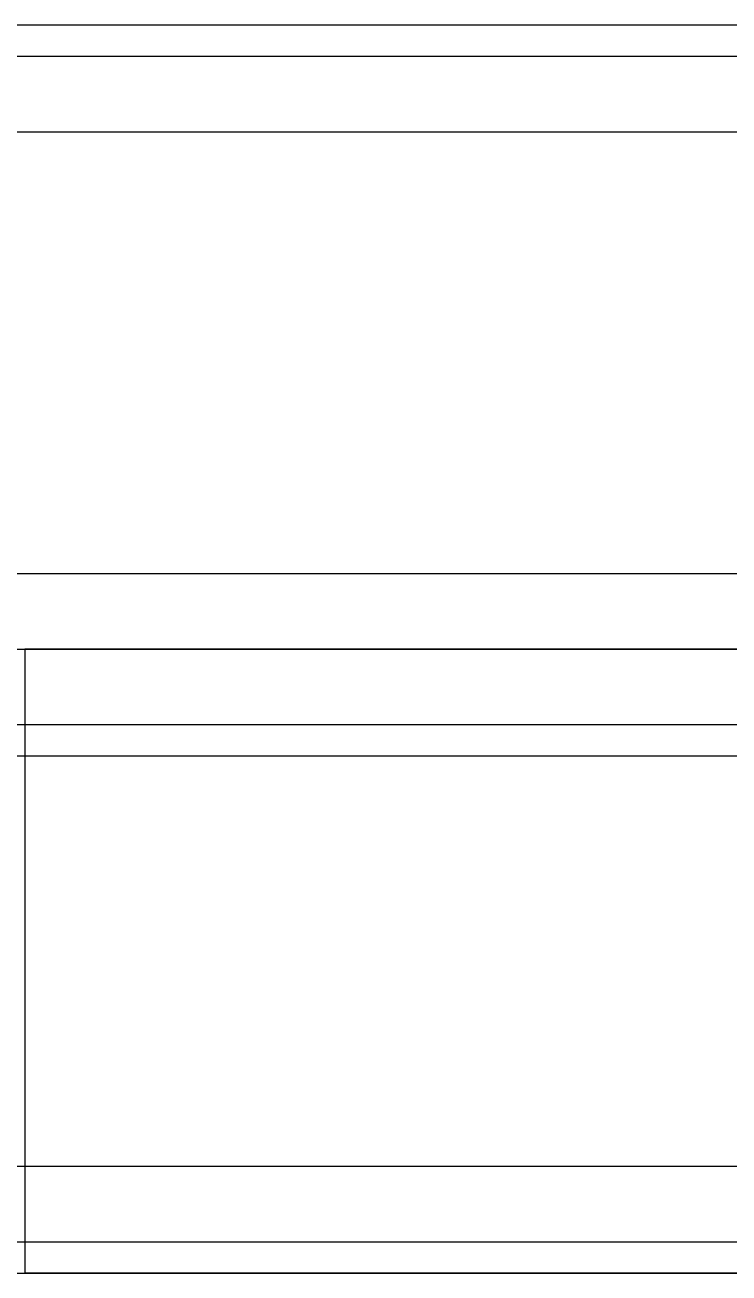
# Model space of a CAD drawing. Header units: millimetres. Extents: x -2000 to 0, y -2 to 2.
# Drawn here: x -877.65 to -874.971, y -2.375 to 2.375 of the extents above; entities that cross this region are included whole.
import ezdxf

# ---------------------------------------------------------------- set-up
doc = ezdxf.new("R2010")
doc.units = ezdxf.units.MM
doc.header["$MEASUREMENT"] = 0
doc.layers.add('2 Meter Open Rail', color=7, linetype='Continuous')

msp = doc.modelspace()

# ---------------------------------------------------------------- linework, layer by layer
at = {"layer": '2 Meter Open Rail', "lineweight": 30}
for p, q in [((-2000, 2.375, 19.9355), (0, 2.375, 19.9355)), ((-1000, 2.375, 70.122), (0, 2.375, 70.122)), ((-1000, 2.375, 69.9355), (0, 2.375, 69.9355)), ((-2000, 2.375, 20.122), (0, 2.375, 20.122)), ((-2000, 2.256, 20.4094), (0, 2.256, 20.4094)), ((-1000, 2.256, 70.4094), (0, 2.256, 70.4094)), ((-2000, 1.9686, 19.5291), (0, 1.9686, 19.5291)), ((-1000, 1.9686, 69.5291), (0, 1.9686, 69.5291)), ((-2000, 0.2874, 22.378), (0, 0.2874, 22.378)), ((-1000, 0.2874, 72.378), (0, 0.2874, 72.378)), ((-2000, 0, 19.5291), (0, 0, 19.5291)), ((-1000, 0, 69.5291), (0, 0, 69.5291)), ((-877.2544, 0, 64.4972), (-877.2892, 0, 64.4393)), ((-877.218, 0, 64.5544), (-877.2544, 0, 64.4972)), ((-877.1801, 0, 64.6108), (-877.218, 0, 64.5544)), ((-877.1407, 0, 64.6663), (-877.1801, 0, 64.6108)), ((-877.0997, 0, 64.721), (-877.1407, 0, 64.6663)), ((-877.0573, 0, 64.7746), (-877.0997, 0, 64.721)), ((-877.0135, 0, 64.8272), (-877.0573, 0, 64.7746)), ((-876.9683, 0, 64.8787), (-877.0135, 0, 64.8272)), ((-876.9217, 0, 64.929), (-876.9683, 0, 64.8787)), ((-876.8738, 0, 64.9781), (-876.9217, 0, 64.929)), ((-876.8247, 0, 65.026), (-876.8738, 0, 64.9781)), ((-876.7744, 0, 65.0726), (-876.8247, 0, 65.026)), ((-876.7229, 0, 65.1178), (-876.7744, 0, 65.0726)), ((-876.6703, 0, 65.1616), (-876.7229, 0, 65.1178)), ((-876.6167, 0, 65.204), (-876.6703, 0, 65.1616)), ((-876.562, 0, 65.245), (-876.6167, 0, 65.204)), ((-876.5065, 0, 65.2844), (-876.562, 0, 65.245)), ((-876.4501, 0, 65.3223), (-876.5065, 0, 65.2844)), ((-876.3929, 0, 65.3587), (-876.4501, 0, 65.3223)), ((-876.335, 0, 65.3935), (-876.3929, 0, 65.3587)), ((-876.2764, 0, 65.4267), (-876.335, 0, 65.3935)), ((-876.2171, 0, 65.4583), (-876.2764, 0, 65.4267)), ((-876.1574, 0, 65.4882), (-876.2171, 0, 65.4583)), ((-876.0971, 0, 65.5165), (-876.1574, 0, 65.4882)), ((-876.0365, 0, 65.5432), (-876.0971, 0, 65.5165)), ((-875.9755, 0, 65.5682), (-876.0365, 0, 65.5432)), ((-875.9142, 0, 65.5916), (-875.9755, 0, 65.5682)), ((-875.8526, 0, 65.6134), (-875.9142, 0, 65.5916)), ((-875.791, 0, 65.6335), (-875.8526, 0, 65.6134)), ((-875.7292, 0, 65.652), (-875.791, 0, 65.6335)), ((-875.6673, 0, 65.6689), (-875.7292, 0, 65.652)), ((-875.6055, 0, 65.6842), (-875.6673, 0, 65.6689)), ((-875.5438, 0, 65.6979), (-875.6055, 0, 65.6842)), ((-875.4822, 0, 65.7101), (-875.5438, 0, 65.6979)), ((-875.4208, 0, 65.7207), (-875.4822, 0, 65.7101)), ((-875.3596, 0, 65.7298), (-875.4208, 0, 65.7207)), ((-875.2987, 0, 65.7374), (-875.3596, 0, 65.7298)), ((-875.2381, 0, 65.7436), (-875.2987, 0, 65.7374)), ((-875.1779, 0, 65.7483), (-875.2381, 0, 65.7436)), ((-875.1181, 0, 65.7517), (-875.1779, 0, 65.7483)), ((-875.0588, 0, 65.7536), (-875.1181, 0, 65.7517)), ((-875, 0, 65.7543), (-875.0588, 0, 65.7536)), ((-874.9412, 0, 65.7536), (-875, 0, 65.7543)), ((-2000, 0, 0.4064), (0, 0, 0.4064)), ((-1000, 0, 50.4064), (0, 0, 50.4064)), ((-877.6493, 0, 13.1631), (-877.65, 0, 6.4043)), ((-877.65, 0, 6.4043), (-877.6493, 0, 6.3455)), ((-877.65, 0, 6.4043), (-877.65, -2.375, 6.4043)), ((-877.65, 0, 13.1043), (-877.65, -2.375, 13.1043)), ((-877.6493, 0, 63.1631), (-877.65, 0, 56.4043)), ((-877.65, 0, 56.4043), (-877.6493, 0, 56.3455)), ((-877.65, 0, 56.4043), (-877.65, -2.375, 56.4043)), ((-877.65, 0, 63.1043), (-877.65, -2.375, 63.1043)), ((-877.6474, 0, 13.2224), (-877.6493, 0, 13.1631)), ((-877.6493, 0, 6.3455), (-877.6474, 0, 6.2862)), ((-877.6474, 0, 63.2224), (-877.6493, 0, 63.1631)), ((-877.6493, 0, 56.3455), (-877.6474, 0, 56.2862)), ((-877.644, 0, 13.2822), (-877.6474, 0, 13.2224)), ((-877.6474, 0, 6.2862), (-877.644, 0, 6.2264)), ((-877.644, 0, 63.2822), (-877.6474, 0, 63.2224)), ((-877.6474, 0, 56.2862), (-877.644, 0, 56.2264)), ((-877.6393, 0, 13.3424), (-877.644, 0, 13.2822)), ((-877.644, 0, 6.2264), (-877.6393, 0, 6.1662)), ((-877.6393, 0, 63.3424), (-877.644, 0, 63.2822)), ((-877.644, 0, 56.2264), (-877.6393, 0, 56.1662)), ((-877.6331, 0, 13.403), (-877.6393, 0, 13.3424)), ((-877.6393, 0, 6.1662), (-877.6331, 0, 6.1056)), ((-877.6331, 0, 63.403), (-877.6393, 0, 63.3424)), ((-877.6393, 0, 56.1662), (-877.6331, 0, 56.1056)), ((-877.6255, 0, 13.4639), (-877.6331, 0, 13.403)), ((-877.6331, 0, 6.1056), (-877.6255, 0, 6.0447)), ((-877.6255, 0, 63.4639), (-877.6331, 0, 63.403)), ((-877.6331, 0, 56.1056), (-877.6255, 0, 56.0447)), ((-877.6164, 0, 13.5251), (-877.6255, 0, 13.4639)), ((-877.6255, 0, 6.0447), (-877.6164, 0, 5.9835)), ((-877.6164, 0, 63.5251), (-877.6255, 0, 63.4639)), ((-877.6255, 0, 56.0447), (-877.6164, 0, 55.9835)), ((-877.6058, 0, 13.5865), (-877.6164, 0, 13.5251)), ((-877.6164, 0, 5.9835), (-877.6058, 0, 5.9221)), ((-877.6058, 0, 63.5865), (-877.6164, 0, 63.5251)), ((-877.6164, 0, 55.9835), (-877.6058, 0, 55.9221)), ((-877.5936, 0, 13.6481), (-877.6058, 0, 13.5865)), ((-877.6058, 0, 5.9221), (-877.5936, 0, 5.8605)), ((-877.5936, 0, 63.6481), (-877.6058, 0, 63.5865)), ((-877.6058, 0, 55.9221), (-877.5936, 0, 55.8605)), ((-877.5799, 0, 13.7098), (-877.5936, 0, 13.6481)), ((-877.5936, 0, 5.8605), (-877.5799, 0, 5.7988)), ((-877.5799, 0, 63.7098), (-877.5936, 0, 63.6481)), ((-877.5936, 0, 55.8605), (-877.5799, 0, 55.7988)), ((-877.5646, 0, 13.7716), (-877.5799, 0, 13.7098)), ((-877.5799, 0, 5.7988), (-877.5646, 0, 5.737)), ((-877.5646, 0, 63.7716), (-877.5799, 0, 63.7098)), ((-877.5799, 0, 55.7988), (-877.5646, 0, 55.737)), ((-877.5477, 0, 13.8335), (-877.5646, 0, 13.7716)), ((-877.5646, 0, 5.737), (-877.5477, 0, 5.6751)), ((-877.5477, 0, 63.8335), (-877.5646, 0, 63.7716)), ((-877.5646, 0, 55.737), (-877.5477, 0, 55.6751)), ((-877.5292, 0, 13.8953), (-877.5477, 0, 13.8335)), ((-877.5477, 0, 5.6751), (-877.5292, 0, 5.6133)), ((-877.5292, 0, 63.8953), (-877.5477, 0, 63.8335)), ((-877.5477, 0, 55.6751), (-877.5292, 0, 55.6133)), ((-877.5091, 0, 13.9569), (-877.5292, 0, 13.8953)), ((-877.5292, 0, 5.6133), (-877.5091, 0, 5.5517)), ((-877.5091, 0, 63.9569), (-877.5292, 0, 63.8953)), ((-877.5292, 0, 55.6133), (-877.5091, 0, 55.5517)), ((-877.4873, 0, 14.0185), (-877.5091, 0, 13.9569)), ((-877.5091, 0, 5.5517), (-877.4873, 0, 5.4901)), ((-877.4873, 0, 64.0185), (-877.5091, 0, 63.9569)), ((-877.5091, 0, 55.5517), (-877.4873, 0, 55.4901)), ((-877.4639, 0, 14.0798), (-877.4873, 0, 14.0185)), ((-877.4873, 0, 5.4901), (-877.4639, 0, 5.4288)), ((-877.4639, 0, 64.0798), (-877.4873, 0, 64.0185)), ((-877.4873, 0, 55.4901), (-877.4639, 0, 55.4288)), ((-877.4389, 0, 14.1408), (-877.4639, 0, 14.0798)), ((-877.4639, 0, 5.4288), (-877.4389, 0, 5.3678)), ((-877.4389, 0, 64.1408), (-877.4639, 0, 64.0798)), ((-877.4639, 0, 55.4288), (-877.4389, 0, 55.3678)), ((-877.4122, 0, 14.2014), (-877.4389, 0, 14.1408)), ((-877.4389, 0, 5.3678), (-877.4122, 0, 5.3072)), ((-877.4122, 0, 64.2014), (-877.4389, 0, 64.1408)), ((-877.4389, 0, 55.3678), (-877.4122, 0, 55.3072)), ((-877.3839, 0, 14.2617), (-877.4122, 0, 14.2014)), ((-877.4122, 0, 5.3072), (-877.3839, 0, 5.2469)), ((-877.3839, 0, 64.2617), (-877.4122, 0, 64.2014)), ((-877.4122, 0, 55.3072), (-877.3839, 0, 55.2469)), ((-877.354, 0, 14.3214), (-877.3839, 0, 14.2617)), ((-877.3839, 0, 5.2469), (-877.354, 0, 5.1872)), ((-877.354, 0, 64.3214), (-877.3839, 0, 64.2617)), ((-877.3839, 0, 55.2469), (-877.354, 0, 55.1872)), ((-877.3224, 0, 14.3807), (-877.354, 0, 14.3214)), ((-877.354, 0, 5.1872), (-877.3224, 0, 5.1279)), ((-877.3224, 0, 64.3807), (-877.354, 0, 64.3214)), ((-877.354, 0, 55.1872), (-877.3224, 0, 55.1279)), ((-877.2892, 0, 14.4393), (-877.3224, 0, 14.3807)), ((-877.3224, 0, 5.1279), (-877.2892, 0, 5.0693)), ((-877.2892, 0, 64.4393), (-877.3224, 0, 64.3807)), ((-877.3224, 0, 55.1279), (-877.2892, 0, 55.0693)), ((-877.2544, 0, 14.4972), (-877.2892, 0, 14.4393)), ((-877.2892, 0, 5.0693), (-877.2544, 0, 5.0114)), ((-877.2892, 0, 55.0693), (-877.2544, 0, 55.0114)), ((-877.218, 0, 14.5544), (-877.2544, 0, 14.4972)), ((-877.2544, 0, 5.0114), (-877.218, 0, 4.9542)), ((-877.2544, 0, 55.0114), (-877.218, 0, 54.9542)), ((-877.1801, 0, 14.6108), (-877.218, 0, 14.5544)), ((-877.218, 0, 4.9542), (-877.1801, 0, 4.8978)), ((-877.218, 0, 54.9542), (-877.1801, 0, 54.8978)), ((-877.1407, 0, 14.6663), (-877.1801, 0, 14.6108)), ((-877.1801, 0, 4.8978), (-877.1407, 0, 4.8423)), ((-877.1801, 0, 54.8978), (-877.1407, 0, 54.8423)), ((-877.0997, 0, 14.721), (-877.1407, 0, 14.6663)), ((-877.1407, 0, 4.8423), (-877.0997, 0, 4.7876)), ((-877.1407, 0, 54.8423), (-877.0997, 0, 54.7876)), ((-877.0573, 0, 14.7746), (-877.0997, 0, 14.721)), ((-877.0997, 0, 4.7876), (-877.0573, 0, 4.734)), ((-877.0997, 0, 54.7876), (-877.0573, 0, 54.734)), ((-877.0135, 0, 14.8272), (-877.0573, 0, 14.7746)), ((-877.0573, 0, 4.734), (-877.0135, 0, 4.6814)), ((-877.0573, 0, 54.734), (-877.0135, 0, 54.6814)), ((-876.9683, 0, 14.8787), (-877.0135, 0, 14.8272)), ((-877.0135, 0, 4.6814), (-876.9683, 0, 4.6299)), ((-877.0135, 0, 54.6814), (-876.9683, 0, 54.6299)), ((-876.9217, 0, 14.929), (-876.9683, 0, 14.8787)), ((-876.9683, 0, 4.6299), (-876.9217, 0, 4.5796)), ((-876.9683, 0, 54.6299), (-876.9217, 0, 54.5796)), ((-876.8738, 0, 14.9781), (-876.9217, 0, 14.929)), ((-876.9217, 0, 4.5796), (-876.8738, 0, 4.5305)), ((-876.9217, 0, 54.5796), (-876.8738, 0, 54.5305)), ((-876.8247, 0, 15.026), (-876.8738, 0, 14.9781)), ((-876.8738, 0, 4.5305), (-876.8247, 0, 4.4826)), ((-876.8738, 0, 54.5305), (-876.8247, 0, 54.4826)), ((-876.7744, 0, 15.0726), (-876.8247, 0, 15.026)), ((-876.8247, 0, 4.4826), (-876.7744, 0, 4.436)), ((-876.8247, 0, 54.4826), (-876.7744, 0, 54.436)), ((-876.7229, 0, 15.1178), (-876.7744, 0, 15.0726)), ((-876.7744, 0, 4.436), (-876.7229, 0, 4.3908)), ((-876.7744, 0, 54.436), (-876.7229, 0, 54.3908)), ((-876.6703, 0, 15.1616), (-876.7229, 0, 15.1178)), ((-876.7229, 0, 4.3908), (-876.6703, 0, 4.347)), ((-876.7229, 0, 54.3908), (-876.6703, 0, 54.347)), ((-876.6167, 0, 15.204), (-876.6703, 0, 15.1616)), ((-876.6703, 0, 4.347), (-876.6167, 0, 4.3046)), ((-876.6703, 0, 54.347), (-876.6167, 0, 54.3046)), ((-876.562, 0, 15.245), (-876.6167, 0, 15.204)), ((-876.6167, 0, 4.3046), (-876.562, 0, 4.2636)), ((-876.6167, 0, 54.3046), (-876.562, 0, 54.2636)), ((-876.5065, 0, 15.2844), (-876.562, 0, 15.245)), ((-876.562, 0, 4.2636), (-876.5065, 0, 4.2242)), ((-876.562, 0, 54.2636), (-876.5065, 0, 54.2242)), ((-876.4501, 0, 15.3223), (-876.5065, 0, 15.2844)), ((-876.5065, 0, 4.2242), (-876.4501, 0, 4.1863)), ((-876.5065, 0, 54.2242), (-876.4501, 0, 54.1863)), ((-876.3929, 0, 15.3587), (-876.4501, 0, 15.3223)), ((-876.4501, 0, 4.1863), (-876.3929, 0, 4.1499)), ((-876.4501, 0, 54.1863), (-876.3929, 0, 54.1499)), ((-876.335, 0, 15.3935), (-876.3929, 0, 15.3587)), ((-876.3929, 0, 4.1499), (-876.335, 0, 4.1151)), ((-876.3929, 0, 54.1499), (-876.335, 0, 54.1151)), ((-876.2764, 0, 15.4267), (-876.335, 0, 15.3935)), ((-876.335, 0, 4.1151), (-876.2764, 0, 4.0819)), ((-876.335, 0, 54.1151), (-876.2764, 0, 54.0819)), ((-876.2171, 0, 15.4583), (-876.2764, 0, 15.4267)), ((-876.2764, 0, 4.0819), (-876.2171, 0, 4.0503)), ((-876.2764, 0, 54.0819), (-876.2171, 0, 54.0503)), ((-876.1574, 0, 15.4882), (-876.2171, 0, 15.4583)), ((-876.2171, 0, 4.0503), (-876.1574, 0, 4.0204)), ((-876.2171, 0, 54.0503), (-876.1574, 0, 54.0204)), ((-876.0971, 0, 15.5165), (-876.1574, 0, 15.4882)), ((-876.1574, 0, 4.0204), (-876.0971, 0, 3.9921)), ((-876.1574, 0, 54.0204), (-876.0971, 0, 53.9921)), ((-876.0365, 0, 15.5432), (-876.0971, 0, 15.5165)), ((-876.0971, 0, 3.9921), (-876.0365, 0, 3.9654)), ((-876.0971, 0, 53.9921), (-876.0365, 0, 53.9654)), ((-875.9755, 0, 15.5682), (-876.0365, 0, 15.5432)), ((-876.0365, 0, 3.9654), (-875.9755, 0, 3.9404)), ((-876.0365, 0, 53.9654), (-875.9755, 0, 53.9404)), ((-875.9142, 0, 15.5916), (-875.9755, 0, 15.5682)), ((-875.9755, 0, 3.9404), (-875.9142, 0, 3.917)), ((-875.9755, 0, 53.9404), (-875.9142, 0, 53.917)), ((-875.8526, 0, 15.6134), (-875.9142, 0, 15.5916)), ((-875.9142, 0, 3.917), (-875.8526, 0, 3.8952)), ((-875.9142, 0, 53.917), (-875.8526, 0, 53.8952)), ((-875.791, 0, 15.6335), (-875.8526, 0, 15.6134)), ((-875.8526, 0, 3.8952), (-875.791, 0, 3.8751)), ((-875.8526, 0, 53.8952), (-875.791, 0, 53.8751)), ((-875.7292, 0, 15.652), (-875.791, 0, 15.6335)), ((-875.791, 0, 3.8751), (-875.7292, 0, 3.8566)), ((-875.791, 0, 53.8751), (-875.7292, 0, 53.8566)), ((-875.6673, 0, 15.6689), (-875.7292, 0, 15.652)), ((-875.7292, 0, 3.8566), (-875.6673, 0, 3.8397)), ((-875.7292, 0, 53.8566), (-875.6673, 0, 53.8397)), ((-875.6055, 0, 15.6842), (-875.6673, 0, 15.6689)), ((-875.6673, 0, 3.8397), (-875.6055, 0, 3.8244)), ((-875.6673, 0, 53.8397), (-875.6055, 0, 53.8244)), ((-875.5438, 0, 15.6979), (-875.6055, 0, 15.6842)), ((-875.6055, 0, 3.8244), (-875.5438, 0, 3.8107)), ((-875.6055, 0, 53.8244), (-875.5438, 0, 53.8107)), ((-875.4822, 0, 15.7101), (-875.5438, 0, 15.6979)), ((-875.5438, 0, 3.8107), (-875.4822, 0, 3.7985)), ((-875.5438, 0, 53.8107), (-875.4822, 0, 53.7985)), ((-875.4208, 0, 15.7207), (-875.4822, 0, 15.7101)), ((-875.4822, 0, 3.7985), (-875.4208, 0, 3.7879)), ((-875.4822, 0, 53.7985), (-875.4208, 0, 53.7879)), ((-875.3596, 0, 15.7298), (-875.4208, 0, 15.7207)), ((-875.4208, 0, 3.7879), (-875.3596, 0, 3.7788)), ((-875.4208, 0, 53.7879), (-875.3596, 0, 53.7788)), ((-875.2987, 0, 15.7374), (-875.3596, 0, 15.7298)), ((-875.3596, 0, 3.7788), (-875.2987, 0, 3.7712)), ((-875.3596, 0, 53.7788), (-875.2987, 0, 53.7712)), ((-875.2381, 0, 15.7436), (-875.2987, 0, 15.7374)), ((-875.2987, 0, 3.7712), (-875.2381, 0, 3.765)), ((-875.2987, 0, 53.7712), (-875.2381, 0, 53.765)), ((-875.1779, 0, 15.7483), (-875.2381, 0, 15.7436)), ((-875.2381, 0, 3.765), (-875.1779, 0, 3.7603)), ((-875.2381, 0, 53.765), (-875.1779, 0, 53.7603)), ((-875.1181, 0, 15.7517), (-875.1779, 0, 15.7483)), ((-875.1779, 0, 3.7603), (-875.1181, 0, 3.7569)), ((-875.1779, 0, 53.7603), (-875.1181, 0, 53.7569)), ((-875.0588, 0, 15.7536), (-875.1181, 0, 15.7517)), ((-875.1181, 0, 3.7569), (-875.0588, 0, 3.755)), ((-875.1181, 0, 53.7569), (-875.0588, 0, 53.755)), ((-875, 0, 15.7543), (-875.0588, 0, 15.7536)), ((-875.0588, 0, 3.755), (-875, 0, 3.7543)), ((-875.0588, 0, 53.755), (-875, 0, 53.7543)), ((-874.9412, 0, 15.7536), (-875, 0, 15.7543)), ((-875, 0, 3.7543), (-874.9412, 0, 3.755)), ((-875, 0, 53.7543), (-874.9412, 0, 53.755)), ((-2000, -0.2874, 22.378), (0, -0.2874, 22.378)), ((-1000, -0.2874, 72.378), (0, -0.2874, 72.378)), ((-2000, -0.4064), (0, -0.4064)), ((-1000, -0.4064, 50), (0, -0.4064, 50)), ((-2000, -1.9686), (0, -1.9686)), ((-1000, -1.9686, 50), (0, -1.9686, 50)), ((-2000, -2.256, 20.4094), (0, -2.256, 20.4094)), ((-1000, -2.256, 70.4094), (0, -2.256, 70.4094)), ((-2000, -2.375, 0.4064), (0, -2.375, 0.4064)), ((-2000, -2.375, 20.122), (0, -2.375, 20.122)), ((-1000, -2.375, 50.4064), (0, -2.375, 50.4064)), ((-1000, -2.375, 70.122), (0, -2.375, 70.122)), ((-877.6493, -2.375, 6.3455), (-877.65, -2.375, 13.1043)), ((-877.65, -2.375, 13.1043), (-877.6493, -2.375, 13.1631)), ((-877.6493, -2.375, 56.3455), (-877.65, -2.375, 63.1043)), ((-877.65, -2.375, 63.1043), (-877.6493, -2.375, 63.1631)), ((-877.6474, -2.375, 6.2862), (-877.6493, -2.375, 6.3455)), ((-877.6493, -2.375, 13.1631), (-877.6474, -2.375, 13.2224)), ((-877.6474, -2.375, 56.2862), (-877.6493, -2.375, 56.3455)), ((-877.6493, -2.375, 63.1631), (-877.6474, -2.375, 63.2224)), ((-877.644, -2.375, 6.2264), (-877.6474, -2.375, 6.2862)), ((-877.6474, -2.375, 13.2224), (-877.644, -2.375, 13.2822)), ((-877.644, -2.375, 56.2264), (-877.6474, -2.375, 56.2862)), ((-877.6474, -2.375, 63.2224), (-877.644, -2.375, 63.2822)), ((-877.6393, -2.375, 6.1662), (-877.644, -2.375, 6.2264)), ((-877.644, -2.375, 13.2822), (-877.6393, -2.375, 13.3424)), ((-877.6393, -2.375, 56.1662), (-877.644, -2.375, 56.2264)), ((-877.644, -2.375, 63.2822), (-877.6393, -2.375, 63.3424)), ((-877.6331, -2.375, 6.1056), (-877.6393, -2.375, 6.1662)), ((-877.6393, -2.375, 13.3424), (-877.6331, -2.375, 13.403)), ((-877.6331, -2.375, 56.1056), (-877.6393, -2.375, 56.1662)), ((-877.6393, -2.375, 63.3424), (-877.6331, -2.375, 63.403)), ((-877.6255, -2.375, 6.0447), (-877.6331, -2.375, 6.1056)), ((-877.6331, -2.375, 13.403), (-877.6255, -2.375, 13.4639)), ((-877.6255, -2.375, 56.0447), (-877.6331, -2.375, 56.1056)), ((-877.6331, -2.375, 63.403), (-877.6255, -2.375, 63.4639)), ((-877.6164, -2.375, 5.9835), (-877.6255, -2.375, 6.0447)), ((-877.6255, -2.375, 13.4639), (-877.6164, -2.375, 13.5251)), ((-877.6164, -2.375, 55.9835), (-877.6255, -2.375, 56.0447)), ((-877.6255, -2.375, 63.4639), (-877.6164, -2.375, 63.5251)), ((-877.6058, -2.375, 5.9221), (-877.6164, -2.375, 5.9835)), ((-877.6164, -2.375, 13.5251), (-877.6058, -2.375, 13.5865)), ((-877.6058, -2.375, 55.9221), (-877.6164, -2.375, 55.9835)), ((-877.6164, -2.375, 63.5251), (-877.6058, -2.375, 63.5865)), ((-877.5936, -2.375, 5.8605), (-877.6058, -2.375, 5.9221)), ((-877.6058, -2.375, 13.5865), (-877.5936, -2.375, 13.6481)), ((-877.5936, -2.375, 55.8605), (-877.6058, -2.375, 55.9221)), ((-877.6058, -2.375, 63.5865), (-877.5936, -2.375, 63.6481)), ((-877.5799, -2.375, 5.7988), (-877.5936, -2.375, 5.8605)), ((-877.5936, -2.375, 13.6481), (-877.5799, -2.375, 13.7098)), ((-877.5799, -2.375, 55.7988), (-877.5936, -2.375, 55.8605)), ((-877.5936, -2.375, 63.6481), (-877.5799, -2.375, 63.7098)), ((-877.5646, -2.375, 5.737), (-877.5799, -2.375, 5.7988)), ((-877.5799, -2.375, 13.7098), (-877.5646, -2.375, 13.7716)), ((-877.5646, -2.375, 55.737), (-877.5799, -2.375, 55.7988)), ((-877.5799, -2.375, 63.7098), (-877.5646, -2.375, 63.7716)), ((-877.5477, -2.375, 5.6751), (-877.5646, -2.375, 5.737)), ((-877.5646, -2.375, 13.7716), (-877.5477, -2.375, 13.8335)), ((-877.5477, -2.375, 55.6751), (-877.5646, -2.375, 55.737)), ((-877.5646, -2.375, 63.7716), (-877.5477, -2.375, 63.8335)), ((-877.5292, -2.375, 5.6133), (-877.5477, -2.375, 5.6751)), ((-877.5477, -2.375, 13.8335), (-877.5292, -2.375, 13.8953)), ((-877.5292, -2.375, 55.6133), (-877.5477, -2.375, 55.6751)), ((-877.5477, -2.375, 63.8335), (-877.5292, -2.375, 63.8953)), ((-877.5091, -2.375, 5.5517), (-877.5292, -2.375, 5.6133)), ((-877.5292, -2.375, 13.8953), (-877.5091, -2.375, 13.9569)), ((-877.5091, -2.375, 55.5517), (-877.5292, -2.375, 55.6133)), ((-877.5292, -2.375, 63.8953), (-877.5091, -2.375, 63.9569)), ((-877.4873, -2.375, 5.4901), (-877.5091, -2.375, 5.5517)), ((-877.5091, -2.375, 13.9569), (-877.4873, -2.375, 14.0185)), ((-877.4873, -2.375, 55.4901), (-877.5091, -2.375, 55.5517)), ((-877.5091, -2.375, 63.9569), (-877.4873, -2.375, 64.0185)), ((-877.4639, -2.375, 5.4288), (-877.4873, -2.375, 5.4901)), ((-877.4873, -2.375, 14.0185), (-877.4639, -2.375, 14.0798)), ((-877.4639, -2.375, 55.4288), (-877.4873, -2.375, 55.4901)), ((-877.4873, -2.375, 64.0185), (-877.4639, -2.375, 64.0798)), ((-877.4389, -2.375, 5.3678), (-877.4639, -2.375, 5.4288)), ((-877.4639, -2.375, 14.0798), (-877.4389, -2.375, 14.1408)), ((-877.4389, -2.375, 55.3678), (-877.4639, -2.375, 55.4288)), ((-877.4639, -2.375, 64.0798), (-877.4389, -2.375, 64.1408)), ((-877.4122, -2.375, 5.3072), (-877.4389, -2.375, 5.3678)), ((-877.4389, -2.375, 14.1408), (-877.4122, -2.375, 14.2014)), ((-877.4122, -2.375, 55.3072), (-877.4389, -2.375, 55.3678)), ((-877.4389, -2.375, 64.1408), (-877.4122, -2.375, 64.2014)), ((-877.3839, -2.375, 5.2469), (-877.4122, -2.375, 5.3072)), ((-877.4122, -2.375, 14.2014), (-877.3839, -2.375, 14.2617)), ((-877.3839, -2.375, 55.2469), (-877.4122, -2.375, 55.3072)), ((-877.4122, -2.375, 64.2014), (-877.3839, -2.375, 64.2617)), ((-877.354, -2.375, 5.1872), (-877.3839, -2.375, 5.2469)), ((-877.3839, -2.375, 14.2617), (-877.354, -2.375, 14.3214)), ((-877.354, -2.375, 55.1872), (-877.3839, -2.375, 55.2469)), ((-877.3839, -2.375, 64.2617), (-877.354, -2.375, 64.3214)), ((-877.3224, -2.375, 5.1279), (-877.354, -2.375, 5.1872)), ((-877.354, -2.375, 14.3214), (-877.3224, -2.375, 14.3807)), ((-877.3224, -2.375, 55.1279), (-877.354, -2.375, 55.1872)), ((-877.354, -2.375, 64.3214), (-877.3224, -2.375, 64.3807)), ((-877.2892, -2.375, 5.0693), (-877.3224, -2.375, 5.1279)), ((-877.3224, -2.375, 14.3807), (-877.2892, -2.375, 14.4393)), ((-877.2892, -2.375, 55.0693), (-877.3224, -2.375, 55.1279)), ((-877.3224, -2.375, 64.3807), (-877.2892, -2.375, 64.4393)), ((-877.2544, -2.375, 5.0114), (-877.2892, -2.375, 5.0693)), ((-877.2892, -2.375, 14.4393), (-877.2544, -2.375, 14.4972)), ((-877.2544, -2.375, 55.0114), (-877.2892, -2.375, 55.0693)), ((-877.2892, -2.375, 64.4393), (-877.2544, -2.375, 64.4972)), ((-877.218, -2.375, 4.9542), (-877.2544, -2.375, 5.0114)), ((-877.2544, -2.375, 14.4972), (-877.218, -2.375, 14.5544)), ((-877.218, -2.375, 54.9542), (-877.2544, -2.375, 55.0114)), ((-877.2544, -2.375, 64.4972), (-877.218, -2.375, 64.5544)), ((-877.1801, -2.375, 4.8978), (-877.218, -2.375, 4.9542)), ((-877.218, -2.375, 14.5544), (-877.1801, -2.375, 14.6108)), ((-877.1801, -2.375, 54.8978), (-877.218, -2.375, 54.9542)), ((-877.218, -2.375, 64.5544), (-877.1801, -2.375, 64.6108)), ((-877.1407, -2.375, 4.8423), (-877.1801, -2.375, 4.8978)), ((-877.1801, -2.375, 14.6108), (-877.1407, -2.375, 14.6663)), ((-877.1407, -2.375, 54.8423), (-877.1801, -2.375, 54.8978)), ((-877.1801, -2.375, 64.6108), (-877.1407, -2.375, 64.6663)), ((-877.0997, -2.375, 4.7876), (-877.1407, -2.375, 4.8423)), ((-877.1407, -2.375, 14.6663), (-877.0997, -2.375, 14.721)), ((-877.0997, -2.375, 54.7876), (-877.1407, -2.375, 54.8423)), ((-877.1407, -2.375, 64.6663), (-877.0997, -2.375, 64.721)), ((-877.0573, -2.375, 4.734), (-877.0997, -2.375, 4.7876)), ((-877.0997, -2.375, 14.721), (-877.0573, -2.375, 14.7746)), ((-877.0573, -2.375, 54.734), (-877.0997, -2.375, 54.7876)), ((-877.0997, -2.375, 64.721), (-877.0573, -2.375, 64.7746)), ((-877.0135, -2.375, 4.6814), (-877.0573, -2.375, 4.734)), ((-877.0573, -2.375, 14.7746), (-877.0135, -2.375, 14.8272)), ((-877.0135, -2.375, 54.6814), (-877.0573, -2.375, 54.734)), ((-877.0573, -2.375, 64.7746), (-877.0135, -2.375, 64.8272)), ((-876.9683, -2.375, 4.6299), (-877.0135, -2.375, 4.6814)), ((-877.0135, -2.375, 14.8272), (-876.9683, -2.375, 14.8787)), ((-876.9683, -2.375, 54.6299), (-877.0135, -2.375, 54.6814)), ((-877.0135, -2.375, 64.8272), (-876.9683, -2.375, 64.8787)), ((-876.9217, -2.375, 4.5796), (-876.9683, -2.375, 4.6299)), ((-876.9683, -2.375, 14.8787), (-876.9217, -2.375, 14.929)), ((-876.9217, -2.375, 54.5796), (-876.9683, -2.375, 54.6299)), ((-876.9683, -2.375, 64.8787), (-876.9217, -2.375, 64.929)), ((-876.8738, -2.375, 4.5305), (-876.9217, -2.375, 4.5796)), ((-876.9217, -2.375, 14.929), (-876.8738, -2.375, 14.9781)), ((-876.8738, -2.375, 54.5305), (-876.9217, -2.375, 54.5796)), ((-876.9217, -2.375, 64.929), (-876.8738, -2.375, 64.9781)), ((-876.8247, -2.375, 4.4826), (-876.8738, -2.375, 4.5305)), ((-876.8738, -2.375, 14.9781), (-876.8247, -2.375, 15.026)), ((-876.8247, -2.375, 54.4826), (-876.8738, -2.375, 54.5305)), ((-876.8738, -2.375, 64.9781), (-876.8247, -2.375, 65.026)), ((-876.7744, -2.375, 4.436), (-876.8247, -2.375, 4.4826)), ((-876.8247, -2.375, 15.026), (-876.7744, -2.375, 15.0726)), ((-876.7744, -2.375, 54.436), (-876.8247, -2.375, 54.4826)), ((-876.8247, -2.375, 65.026), (-876.7744, -2.375, 65.0726)), ((-876.7229, -2.375, 4.3908), (-876.7744, -2.375, 4.436)), ((-876.7744, -2.375, 15.0726), (-876.7229, -2.375, 15.1178)), ((-876.7229, -2.375, 54.3908), (-876.7744, -2.375, 54.436)), ((-876.7744, -2.375, 65.0726), (-876.7229, -2.375, 65.1178)), ((-876.6703, -2.375, 4.347), (-876.7229, -2.375, 4.3908)), ((-876.7229, -2.375, 15.1178), (-876.6703, -2.375, 15.1616)), ((-876.6703, -2.375, 54.347), (-876.7229, -2.375, 54.3908)), ((-876.7229, -2.375, 65.1178), (-876.6703, -2.375, 65.1616)), ((-876.6167, -2.375, 4.3046), (-876.6703, -2.375, 4.347)), ((-876.6703, -2.375, 15.1616), (-876.6167, -2.375, 15.204)), ((-876.6167, -2.375, 54.3046), (-876.6703, -2.375, 54.347)), ((-876.6703, -2.375, 65.1616), (-876.6167, -2.375, 65.204)), ((-876.562, -2.375, 4.2636), (-876.6167, -2.375, 4.3046)), ((-876.6167, -2.375, 15.204), (-876.562, -2.375, 15.245)), ((-876.562, -2.375, 54.2636), (-876.6167, -2.375, 54.3046)), ((-876.6167, -2.375, 65.204), (-876.562, -2.375, 65.245)), ((-876.5065, -2.375, 4.2242), (-876.562, -2.375, 4.2636)), ((-876.562, -2.375, 15.245), (-876.5065, -2.375, 15.2844)), ((-876.5065, -2.375, 54.2242), (-876.562, -2.375, 54.2636)), ((-876.562, -2.375, 65.245), (-876.5065, -2.375, 65.2844)), ((-876.4501, -2.375, 4.1863), (-876.5065, -2.375, 4.2242)), ((-876.5065, -2.375, 15.2844), (-876.4501, -2.375, 15.3223)), ((-876.4501, -2.375, 54.1863), (-876.5065, -2.375, 54.2242)), ((-876.5065, -2.375, 65.2844), (-876.4501, -2.375, 65.3223)), ((-876.3929, -2.375, 4.1499), (-876.4501, -2.375, 4.1863)), ((-876.4501, -2.375, 15.3223), (-876.3929, -2.375, 15.3587)), ((-876.3929, -2.375, 54.1499), (-876.4501, -2.375, 54.1863)), ((-876.4501, -2.375, 65.3223), (-876.3929, -2.375, 65.3587)), ((-876.335, -2.375, 4.1151), (-876.3929, -2.375, 4.1499)), ((-876.3929, -2.375, 15.3587), (-876.335, -2.375, 15.3935)), ((-876.335, -2.375, 54.1151), (-876.3929, -2.375, 54.1499)), ((-876.3929, -2.375, 65.3587), (-876.335, -2.375, 65.3935)), ((-876.2764, -2.375, 4.0819), (-876.335, -2.375, 4.1151)), ((-876.335, -2.375, 15.3935), (-876.2764, -2.375, 15.4267)), ((-876.2764, -2.375, 54.0819), (-876.335, -2.375, 54.1151)), ((-876.335, -2.375, 65.3935), (-876.2764, -2.375, 65.4267)), ((-876.2171, -2.375, 4.0503), (-876.2764, -2.375, 4.0819)), ((-876.2764, -2.375, 15.4267), (-876.2171, -2.375, 15.4583)), ((-876.2171, -2.375, 54.0503), (-876.2764, -2.375, 54.0819)), ((-876.2764, -2.375, 65.4267), (-876.2171, -2.375, 65.4583)), ((-876.1574, -2.375, 4.0204), (-876.2171, -2.375, 4.0503)), ((-876.2171, -2.375, 15.4583), (-876.1574, -2.375, 15.4882)), ((-876.1574, -2.375, 54.0204), (-876.2171, -2.375, 54.0503)), ((-876.2171, -2.375, 65.4583), (-876.1574, -2.375, 65.4882)), ((-876.0971, -2.375, 3.9921), (-876.1574, -2.375, 4.0204)), ((-876.1574, -2.375, 15.4882), (-876.0971, -2.375, 15.5165)), ((-876.0971, -2.375, 53.9921), (-876.1574, -2.375, 54.0204)), ((-876.1574, -2.375, 65.4882), (-876.0971, -2.375, 65.5165)), ((-876.0365, -2.375, 3.9654), (-876.0971, -2.375, 3.9921)), ((-876.0971, -2.375, 15.5165), (-876.0365, -2.375, 15.5432)), ((-876.0365, -2.375, 53.9654), (-876.0971, -2.375, 53.9921)), ((-876.0971, -2.375, 65.5165), (-876.0365, -2.375, 65.5432)), ((-875.9755, -2.375, 3.9404), (-876.0365, -2.375, 3.9654)), ((-876.0365, -2.375, 15.5432), (-875.9755, -2.375, 15.5682)), ((-875.9755, -2.375, 53.9404), (-876.0365, -2.375, 53.9654)), ((-876.0365, -2.375, 65.5432), (-875.9755, -2.375, 65.5682)), ((-875.9142, -2.375, 3.917), (-875.9755, -2.375, 3.9404)), ((-875.9755, -2.375, 15.5682), (-875.9142, -2.375, 15.5916)), ((-875.9142, -2.375, 53.917), (-875.9755, -2.375, 53.9404)), ((-875.9755, -2.375, 65.5682), (-875.9142, -2.375, 65.5916)), ((-875.8526, -2.375, 3.8952), (-875.9142, -2.375, 3.917)), ((-875.9142, -2.375, 15.5916), (-875.8526, -2.375, 15.6134)), ((-875.8526, -2.375, 53.8952), (-875.9142, -2.375, 53.917)), ((-875.9142, -2.375, 65.5916), (-875.8526, -2.375, 65.6134)), ((-875.791, -2.375, 3.8751), (-875.8526, -2.375, 3.8952)), ((-875.8526, -2.375, 15.6134), (-875.791, -2.375, 15.6335)), ((-875.791, -2.375, 53.8751), (-875.8526, -2.375, 53.8952)), ((-875.8526, -2.375, 65.6134), (-875.791, -2.375, 65.6335)), ((-875.7292, -2.375, 3.8566), (-875.791, -2.375, 3.8751)), ((-875.791, -2.375, 15.6335), (-875.7292, -2.375, 15.652)), ((-875.7292, -2.375, 53.8566), (-875.791, -2.375, 53.8751)), ((-875.791, -2.375, 65.6335), (-875.7292, -2.375, 65.652)), ((-875.6673, -2.375, 3.8397), (-875.7292, -2.375, 3.8566)), ((-875.7292, -2.375, 15.652), (-875.6673, -2.375, 15.6689)), ((-875.6673, -2.375, 53.8397), (-875.7292, -2.375, 53.8566)), ((-875.7292, -2.375, 65.652), (-875.6673, -2.375, 65.6689)), ((-875.6055, -2.375, 3.8244), (-875.6673, -2.375, 3.8397)), ((-875.6673, -2.375, 15.6689), (-875.6055, -2.375, 15.6842)), ((-875.6055, -2.375, 53.8244), (-875.6673, -2.375, 53.8397)), ((-875.6673, -2.375, 65.6689), (-875.6055, -2.375, 65.6842)), ((-875.5438, -2.375, 3.8107), (-875.6055, -2.375, 3.8244)), ((-875.6055, -2.375, 15.6842), (-875.5438, -2.375, 15.6979)), ((-875.5438, -2.375, 53.8107), (-875.6055, -2.375, 53.8244)), ((-875.6055, -2.375, 65.6842), (-875.5438, -2.375, 65.6979)), ((-875.4822, -2.375, 3.7985), (-875.5438, -2.375, 3.8107)), ((-875.5438, -2.375, 15.6979), (-875.4822, -2.375, 15.7101)), ((-875.4822, -2.375, 53.7985), (-875.5438, -2.375, 53.8107)), ((-875.5438, -2.375, 65.6979), (-875.4822, -2.375, 65.7101)), ((-875.4208, -2.375, 3.7879), (-875.4822, -2.375, 3.7985)), ((-875.4822, -2.375, 15.7101), (-875.4208, -2.375, 15.7207)), ((-875.4208, -2.375, 53.7879), (-875.4822, -2.375, 53.7985)), ((-875.4822, -2.375, 65.7101), (-875.4208, -2.375, 65.7207)), ((-875.3596, -2.375, 3.7788), (-875.4208, -2.375, 3.7879)), ((-875.4208, -2.375, 15.7207), (-875.3596, -2.375, 15.7298)), ((-875.3596, -2.375, 53.7788), (-875.4208, -2.375, 53.7879)), ((-875.4208, -2.375, 65.7207), (-875.3596, -2.375, 65.7298)), ((-875.2987, -2.375, 3.7712), (-875.3596, -2.375, 3.7788)), ((-875.3596, -2.375, 15.7298), (-875.2987, -2.375, 15.7374)), ((-875.2987, -2.375, 53.7712), (-875.3596, -2.375, 53.7788)), ((-875.3596, -2.375, 65.7298), (-875.2987, -2.375, 65.7374)), ((-875.2381, -2.375, 3.765), (-875.2987, -2.375, 3.7712)), ((-875.2987, -2.375, 15.7374), (-875.2381, -2.375, 15.7436)), ((-875.2381, -2.375, 53.765), (-875.2987, -2.375, 53.7712)), ((-875.2987, -2.375, 65.7374), (-875.2381, -2.375, 65.7436)), ((-875.1779, -2.375, 3.7603), (-875.2381, -2.375, 3.765)), ((-875.2381, -2.375, 15.7436), (-875.1779, -2.375, 15.7483)), ((-875.1779, -2.375, 53.7603), (-875.2381, -2.375, 53.765)), ((-875.2381, -2.375, 65.7436), (-875.1779, -2.375, 65.7483)), ((-875.1181, -2.375, 3.7569), (-875.1779, -2.375, 3.7603)), ((-875.1779, -2.375, 15.7483), (-875.1181, -2.375, 15.7517)), ((-875.1181, -2.375, 53.7569), (-875.1779, -2.375, 53.7603)), ((-875.1779, -2.375, 65.7483), (-875.1181, -2.375, 65.7517)), ((-875.0588, -2.375, 3.755), (-875.1181, -2.375, 3.7569)), ((-875.1181, -2.375, 15.7517), (-875.0588, -2.375, 15.7536)), ((-875.0588, -2.375, 53.755), (-875.1181, -2.375, 53.7569)), ((-875.1181, -2.375, 65.7517), (-875.0588, -2.375, 65.7536)), ((-875, -2.375, 3.7543), (-875.0588, -2.375, 3.755)), ((-875.0588, -2.375, 15.7536), (-875, -2.375, 15.7543)), ((-875, -2.375, 53.7543), (-875.0588, -2.375, 53.755)), ((-875.0588, -2.375, 65.7536), (-875, -2.375, 65.7543)), ((-874.9412, -2.375, 3.755), (-875, -2.375, 3.7543)), ((-875, -2.375, 15.7543), (-874.9412, -2.375, 15.7536)), ((-874.9412, -2.375, 53.755), (-875, -2.375, 53.7543)), ((-875, -2.375, 65.7543), (-874.9412, -2.375, 65.7536))]:
    msp.add_line(p, q, dxfattribs=at)

doc.saveas('drawing.dxf')
